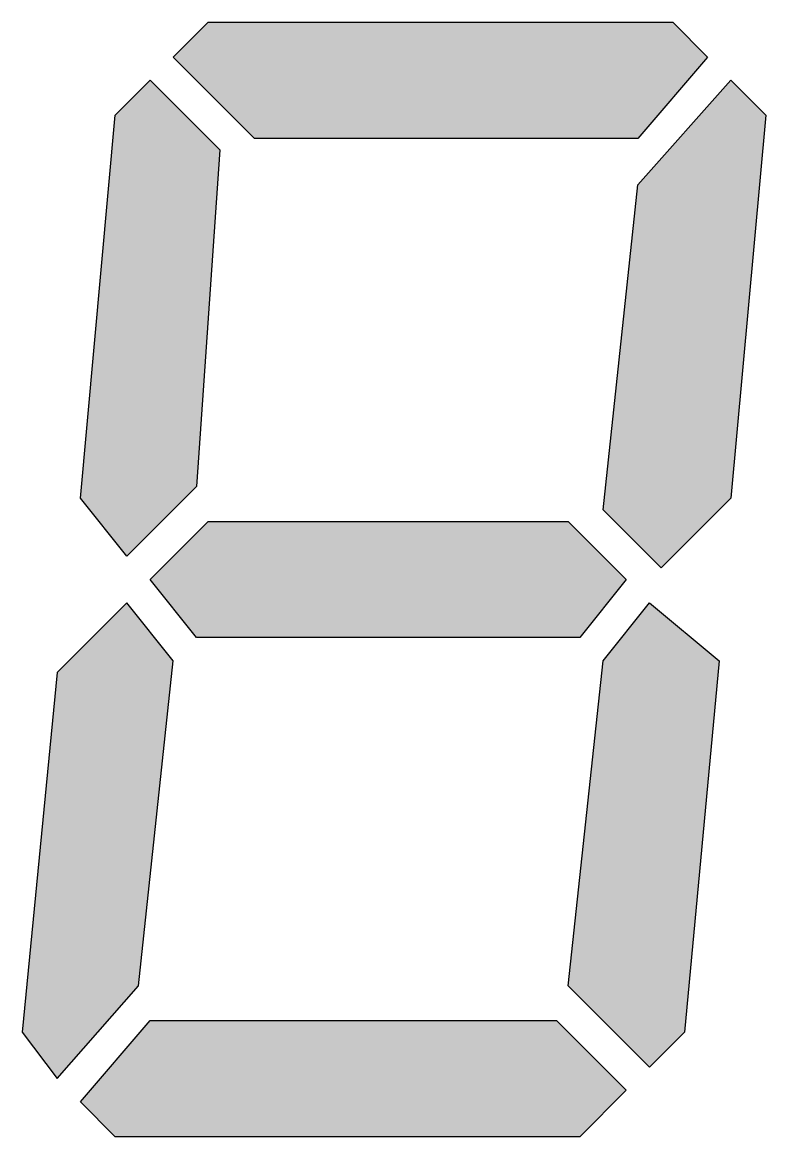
# Model space of a CAD drawing. Header units: millimetres. Extents: x 0.6 to 15.6, y 0.6 to 23.1.
import ezdxf

# ---------------------------------------------------------------- set-up
doc = ezdxf.new("R2010")
doc.units = ezdxf.units.MM
doc.layers.get('0').update_dxf_attribs({"lineweight": 25})

msp = doc.modelspace()

# ---------------------------------------------------------------- hatches: boundary and pattern name
h = msp.add_hatch(color=0)
h.paths.add_polyline_path([(13.682, 23.122), (14.385, 22.419), (12.979, 20.778), (5.244, 20.778), (3.604, 22.419), (4.307, 23.122)], flags=0)
h.paths.add_polyline_path([(2.666, 12.341), (1.729, 13.513), (2.432, 21.247), (3.135, 21.95), (4.541, 20.544), (4.072, 13.747)], flags=0)
h.paths.add_polyline_path([(1.729, 1.325), (3.135, 2.966), (11.338, 2.966), (12.744, 1.559), (11.807, 0.622), (2.432, 0.622)], flags=0)
h.paths.add_polyline_path([(1.26, 1.794), (2.9, 3.669), (3.604, 10.231), (2.666, 11.403), (1.26, 9.997), (0.557, 2.731)], flags=0)
h.paths.add_polyline_path([(11.572, 3.669), (12.275, 10.231), (13.213, 11.403), (14.619, 10.231), (13.916, 2.731), (13.213, 2.028)], flags=0)
h.paths.add_polyline_path([(11.807, 10.7), (4.072, 10.7), (3.135, 11.872), (4.307, 13.044), (11.572, 13.044), (12.744, 11.872)], flags=0)
h.paths.add_polyline_path([(12.275, 13.278), (12.979, 19.841), (14.854, 21.95), (15.557, 21.247), (14.854, 13.513), (13.447, 12.106)], flags=0)

# ---------------------------------------------------------------- linework, layer by layer
at = {"color": 0}
for p, q in [((3.604, 22.419), (4.307, 23.122)), ((4.307, 23.122), (13.682, 23.122)), ((13.682, 23.122), (14.385, 22.419)), ((5.244, 20.778), (3.604, 22.419)), ((14.385, 22.419), (12.979, 20.778)), ((2.432, 21.247), (3.135, 21.95)), ((3.135, 21.95), (4.541, 20.544)), ((12.979, 19.841), (14.854, 21.95)), ((14.854, 21.95), (15.557, 21.247)), ((1.729, 13.513), (2.432, 21.247)), ((15.557, 21.247), (14.854, 13.513)), ((12.979, 20.778), (5.244, 20.778)), ((4.541, 20.544), (4.072, 13.747)), ((12.275, 13.278), (12.979, 19.841)), ((4.072, 13.747), (2.666, 12.341)), ((2.666, 12.341), (1.729, 13.513)), ((14.854, 13.513), (13.447, 12.106)), ((13.447, 12.106), (12.275, 13.278)), ((3.135, 11.872), (4.307, 13.044)), ((4.307, 13.044), (11.572, 13.044)), ((11.572, 13.044), (12.744, 11.872)), ((4.072, 10.7), (3.135, 11.872)), ((12.744, 11.872), (11.807, 10.7)), ((2.666, 11.403), (1.26, 9.997)), ((3.604, 10.231), (2.666, 11.403)), ((12.275, 10.231), (13.213, 11.403)), ((13.213, 11.403), (14.619, 10.231)), ((11.807, 10.7), (4.072, 10.7)), ((2.9, 3.669), (3.604, 10.231)), ((11.572, 3.669), (12.275, 10.231)), ((14.619, 10.231), (13.916, 2.731)), ((1.26, 9.997), (0.557, 2.731)), ((1.26, 1.794), (2.9, 3.669)), ((13.213, 2.028), (11.572, 3.669)), ((1.729, 1.325), (3.135, 2.966)), ((3.135, 2.966), (11.338, 2.966)), ((11.338, 2.966), (12.744, 1.559)), ((0.557, 2.731), (1.26, 1.794)), ((13.916, 2.731), (13.213, 2.028)), ((12.744, 1.559), (11.807, 0.622)), ((2.432, 0.622), (1.729, 1.325)), ((11.807, 0.622), (2.432, 0.622))]:
    msp.add_line(p, q, dxfattribs=at)

doc.saveas('drawing.dxf')
